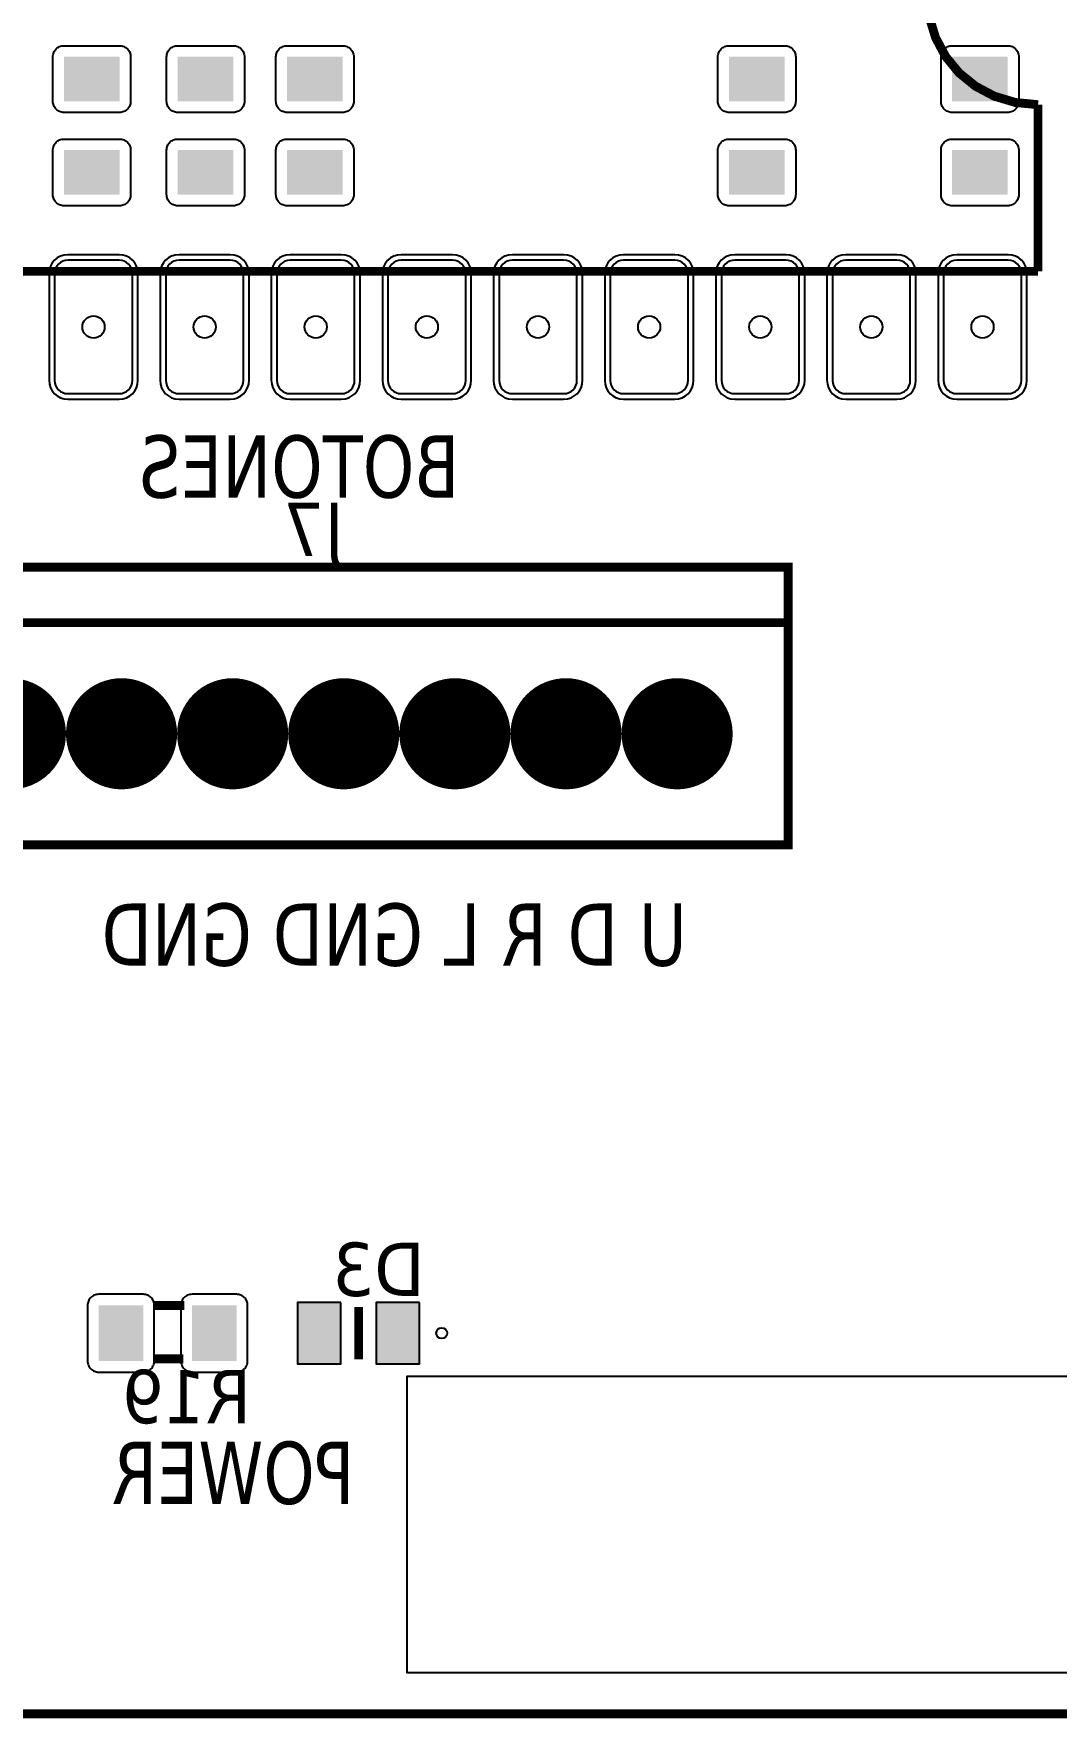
# Model space of a CAD drawing. Header units: millimetres. Extents: x 123.5 to 144.3, y 105.4 to 121.6.
# Drawn here: x 135.297 to 136.729, y 110.007 to 112.366 of the extents above; entities that cross this region are included whole.
import ezdxf

# ---------------------------------------------------------------- set-up
doc = ezdxf.new("R2010")
doc.units = ezdxf.units.MM
doc.styles.get("Standard").update_dxf_attribs({"font": 'tahoma.ttf'})

# ---------------------------------------------------------------- blocks, each defined once
blk = doc.blocks.new('RPAD')
blk.add_trace([(-0.5, -0.5), (-0.5, 0.5), (0.5, -0.5), (0.5, 0.5)])
blk = doc.blocks.new('EPAD')
at = {"const_width": 0.5}
blk.add_lwpolyline([(-0.25, 0, 1), (0.25, 0, 1)], format="xyb", close=True, dxfattribs=at)
blk = doc.blocks.new('Tarjeta CFLH')
for points, const_width in [([(-7.0905, -1.2844), (-1.456, -1.2844), (-1.456, 2.1675), (-7.0905, 2.1675), (-7.0905, -1.2844)], 0.008), ([(-7.0905, -1.2844), (-1.456, -1.2844), (-1.456, 2.1675), (-7.0905, 2.1675), (-7.0905, -1.2844)], 0.008), ([(-7.0905, -1.2844), (-1.456, -1.2844), (-1.456, 2.1675), (-7.0905, 2.1675), (-7.0905, -1.2844)], 0.008), ([(-2.4413, 0.2636), (-2.4393, 0.2429), (-2.4335, 0.2239), (-2.4244, 0.2069), (-2.4123, 0.1922), (-2.3975, 0.1802), (-2.3805, 0.1712), (-2.3617, 0.1656), (-2.3413, 0.1636)], 0.008), ([(-2.4413, 0.2636), (-2.4393, 0.2429), (-2.4335, 0.2239), (-2.4244, 0.2069), (-2.4123, 0.1922), (-2.3975, 0.1802), (-2.3805, 0.1712), (-2.3617, 0.1656), (-2.3413, 0.1636)], 0.008), ([(-2.4413, 0.2636), (-2.4393, 0.2429), (-2.4335, 0.2239), (-2.4244, 0.2069), (-2.4123, 0.1922), (-2.3975, 0.1802), (-2.3805, 0.1712), (-2.3617, 0.1656), (-2.3413, 0.1636)], 0.008), ([(-2.3413, 0.0136), (-2.3413, 0.1636)], 0.008), ([(-2.3413, 0.0136), (-2.3413, 0.1636)], 0.008), ([(-2.3413, 0.0136), (-2.3413, 0.1636)], 0.008), ([(-2.3413, 0.0136), (-4.3413, 0.0136)], 0.008), ([(-2.3413, 0.0136), (-4.3413, 0.0136)], 0.008), ([(-2.3413, 0.0136), (-4.3413, 0.0136)], 0.008), ([(-3.4661, -0.5025), (-2.5661, -0.5025), (-2.5661, -0.2525), (-3.4661, -0.2525), (-3.4661, -0.5025)], 0.008), ([(-3.4661, -0.5025), (-2.5661, -0.5025), (-2.5661, -0.2525), (-3.4661, -0.2525), (-3.4661, -0.5025)], 0.008), ([(-3.4661, -0.5025), (-2.5661, -0.5025), (-2.5661, -0.2525), (-3.4661, -0.2525), (-3.4661, -0.5025)], 0.008), ([(-2.5661, -0.3025), (-3.4661, -0.3025)], 0.008), ([(-2.5661, -0.3025), (-3.4661, -0.3025)], 0.008), ([(-2.5661, -0.3025), (-3.4661, -0.3025)], 0.008), ([(-3.1376, -0.9169), (-3.1096, -0.9169)], 0.008), ([(-3.1376, -0.9169), (-3.1096, -0.9169)], 0.008), ([(-3.1376, -0.9169), (-3.1096, -0.9169)], 0.008), ([(-2.9527, -0.9183), (-2.9527, -0.9655)], 0.00787), ([(-2.9527, -0.9183), (-2.9527, -0.9655)], 0.00787), ([(-2.9527, -0.9183), (-2.9527, -0.9655)], 0.00787), ([(-3.1376, -0.9649), (-3.1106, -0.9649)], 0.008), ([(-3.1376, -0.9649), (-3.1106, -0.9649)], 0.008), ([(-3.1376, -0.9649), (-3.1106, -0.9649)], 0.008)]:
    blk.add_lwpolyline(points, dxfattribs=dict(const_width=const_width))
for points in [[(-3.2279, 0.1667), (-3.2279, 0.2067), (-3.2278, 0.2077), (-3.2277, 0.2087), (-3.2274, 0.2097), (-3.2271, 0.2106), (-3.2267, 0.2115), (-3.2262, 0.2123), (-3.2256, 0.2131), (-3.225, 0.2138), (-3.2243, 0.2144), (-3.2235, 0.215), (-3.2227, 0.2155), (-3.2218, 0.2159), (-3.2209, 0.2163), (-3.2199, 0.2165), (-3.2189, 0.2166), (-3.2179, 0.2167), (-3.1679, 0.2167), (-3.1668, 0.2166), (-3.1658, 0.2165), (-3.1648, 0.2163), (-3.1639, 0.2159), (-3.163, 0.2155), (-3.1622, 0.215), (-3.1615, 0.2144), (-3.1607, 0.2138), (-3.1601, 0.2131), (-3.1595, 0.2123), (-3.159, 0.2115), (-3.1586, 0.2106), (-3.1583, 0.2097), (-3.1581, 0.2087), (-3.1579, 0.2077), (-3.1579, 0.2067), (-3.1579, 0.1667), (-3.1579, 0.1657), (-3.1581, 0.1647), (-3.1583, 0.1637), (-3.1586, 0.1628), (-3.159, 0.1619), (-3.1595, 0.1611), (-3.1601, 0.1603), (-3.1607, 0.1596), (-3.1615, 0.1589), (-3.1622, 0.1584), (-3.163, 0.1579), (-3.1639, 0.1575), (-3.1648, 0.1571), (-3.1658, 0.1569), (-3.1668, 0.1567), (-3.1679, 0.1567), (-3.2179, 0.1567), (-3.2189, 0.1567), (-3.2199, 0.1569), (-3.2209, 0.1571), (-3.2218, 0.1575), (-3.2227, 0.1579), (-3.2235, 0.1584), (-3.2243, 0.1589), (-3.225, 0.1596), (-3.2256, 0.1603), (-3.2262, 0.1611), (-3.2267, 0.1619), (-3.2271, 0.1628), (-3.2274, 0.1637), (-3.2277, 0.1647), (-3.2278, 0.1657), (-3.2279, 0.1667)], [(-3.1255, 0.1667), (-3.1255, 0.2067), (-3.1254, 0.2077), (-3.1253, 0.2087), (-3.1251, 0.2097), (-3.1247, 0.2106), (-3.1243, 0.2115), (-3.1238, 0.2123), (-3.1232, 0.2131), (-3.1226, 0.2138), (-3.1219, 0.2144), (-3.1211, 0.215), (-3.1203, 0.2155), (-3.1194, 0.2159), (-3.1185, 0.2163), (-3.1175, 0.2165), (-3.1165, 0.2166), (-3.1155, 0.2167), (-3.0655, 0.2167), (-3.0645, 0.2166), (-3.0634, 0.2165), (-3.0625, 0.2163), (-3.0616, 0.2159), (-3.0607, 0.2155), (-3.0599, 0.215), (-3.0591, 0.2144), (-3.0584, 0.2138), (-3.0577, 0.2131), (-3.0572, 0.2123), (-3.0567, 0.2115), (-3.0563, 0.2106), (-3.0559, 0.2097), (-3.0557, 0.2087), (-3.0555, 0.2077), (-3.0555, 0.2067), (-3.0555, 0.1667), (-3.0555, 0.1657), (-3.0557, 0.1647), (-3.0559, 0.1637), (-3.0563, 0.1628), (-3.0567, 0.1619), (-3.0572, 0.1611), (-3.0577, 0.1603), (-3.0584, 0.1596), (-3.0591, 0.1589), (-3.0599, 0.1584), (-3.0607, 0.1579), (-3.0616, 0.1575), (-3.0625, 0.1571), (-3.0634, 0.1569), (-3.0645, 0.1567), (-3.0655, 0.1567), (-3.1155, 0.1567), (-3.1165, 0.1567), (-3.1175, 0.1569), (-3.1185, 0.1571), (-3.1194, 0.1575), (-3.1203, 0.1579), (-3.1211, 0.1584), (-3.1219, 0.1589), (-3.1226, 0.1596), (-3.1232, 0.1603), (-3.1238, 0.1611), (-3.1243, 0.1619), (-3.1247, 0.1628), (-3.1251, 0.1637), (-3.1253, 0.1647), (-3.1254, 0.1657), (-3.1255, 0.1667)], [(-3.0271, 0.1667), (-3.0271, 0.2067), (-3.027, 0.2077), (-3.0269, 0.2087), (-3.0266, 0.2097), (-3.0263, 0.2106), (-3.0259, 0.2115), (-3.0254, 0.2123), (-3.0248, 0.2131), (-3.0242, 0.2138), (-3.0235, 0.2144), (-3.0227, 0.215), (-3.0219, 0.2155), (-3.021, 0.2159), (-3.0201, 0.2163), (-3.0191, 0.2165), (-3.0181, 0.2166), (-3.0171, 0.2167), (-2.9671, 0.2167), (-2.966, 0.2166), (-2.965, 0.2165), (-2.9641, 0.2163), (-2.9631, 0.2159), (-2.9623, 0.2155), (-2.9614, 0.215), (-2.9607, 0.2144), (-2.96, 0.2138), (-2.9593, 0.2131), (-2.9587, 0.2123), (-2.9583, 0.2115), (-2.9578, 0.2106), (-2.9575, 0.2097), (-2.9573, 0.2087), (-2.9571, 0.2077), (-2.9571, 0.2067), (-2.9571, 0.1667), (-2.9571, 0.1657), (-2.9573, 0.1647), (-2.9575, 0.1637), (-2.9578, 0.1628), (-2.9583, 0.1619), (-2.9587, 0.1611), (-2.9593, 0.1603), (-2.96, 0.1596), (-2.9607, 0.1589), (-2.9614, 0.1584), (-2.9623, 0.1579), (-2.9631, 0.1575), (-2.9641, 0.1571), (-2.965, 0.1569), (-2.966, 0.1567), (-2.9671, 0.1567), (-3.0171, 0.1567), (-3.0181, 0.1567), (-3.0191, 0.1569), (-3.0201, 0.1571), (-3.021, 0.1575), (-3.0219, 0.1579), (-3.0227, 0.1584), (-3.0235, 0.1589), (-3.0242, 0.1596), (-3.0248, 0.1603), (-3.0254, 0.1611), (-3.0259, 0.1619), (-3.0263, 0.1628), (-3.0266, 0.1637), (-3.0269, 0.1647), (-3.027, 0.1657), (-3.0271, 0.1667)], [(-2.5594, 0.2067), (-2.5594, 0.1667), (-2.5595, 0.1657), (-2.5596, 0.1647), (-2.5599, 0.1637), (-2.5602, 0.1628), (-2.5606, 0.1619), (-2.5611, 0.1611), (-2.5617, 0.1603), (-2.5623, 0.1596), (-2.563, 0.1589), (-2.5638, 0.1584), (-2.5646, 0.1579), (-2.5655, 0.1575), (-2.5664, 0.1571), (-2.5674, 0.1569), (-2.5684, 0.1567), (-2.5694, 0.1567), (-2.6194, 0.1567), (-2.6205, 0.1567), (-2.6215, 0.1569), (-2.6224, 0.1571), (-2.6234, 0.1575), (-2.6242, 0.1579), (-2.6251, 0.1584), (-2.6258, 0.1589), (-2.6265, 0.1596), (-2.6272, 0.1603), (-2.6277, 0.1611), (-2.6282, 0.1619), (-2.6287, 0.1628), (-2.629, 0.1637), (-2.6292, 0.1647), (-2.6294, 0.1657), (-2.6294, 0.1667), (-2.6294, 0.2067), (-2.6294, 0.2077), (-2.6292, 0.2087), (-2.629, 0.2097), (-2.6287, 0.2106), (-2.6282, 0.2115), (-2.6277, 0.2123), (-2.6272, 0.2131), (-2.6265, 0.2138), (-2.6258, 0.2144), (-2.6251, 0.215), (-2.6242, 0.2155), (-2.6234, 0.2159), (-2.6224, 0.2163), (-2.6215, 0.2165), (-2.6205, 0.2166), (-2.6194, 0.2167), (-2.5694, 0.2167), (-2.5684, 0.2166), (-2.5674, 0.2165), (-2.5664, 0.2163), (-2.5655, 0.2159), (-2.5646, 0.2155), (-2.5638, 0.215), (-2.563, 0.2144), (-2.5623, 0.2138), (-2.5617, 0.2131), (-2.5611, 0.2123), (-2.5606, 0.2115), (-2.5602, 0.2106), (-2.5599, 0.2097), (-2.5596, 0.2087), (-2.5595, 0.2077), (-2.5594, 0.2067)], [(-2.4286, 0.1667), (-2.4286, 0.2067), (-2.4286, 0.2077), (-2.4284, 0.2087), (-2.4282, 0.2097), (-2.4279, 0.2106), (-2.4275, 0.2115), (-2.427, 0.2123), (-2.4264, 0.2131), (-2.4258, 0.2138), (-2.425, 0.2144), (-2.4243, 0.215), (-2.4235, 0.2155), (-2.4226, 0.2159), (-2.4217, 0.2163), (-2.4207, 0.2165), (-2.4197, 0.2166), (-2.4186, 0.2167), (-2.3686, 0.2167), (-2.3676, 0.2166), (-2.3666, 0.2165), (-2.3656, 0.2163), (-2.3647, 0.2159), (-2.3638, 0.2155), (-2.363, 0.215), (-2.3622, 0.2144), (-2.3615, 0.2138), (-2.3609, 0.2131), (-2.3603, 0.2123), (-2.3598, 0.2115), (-2.3594, 0.2106), (-2.3591, 0.2097), (-2.3588, 0.2087), (-2.3587, 0.2077), (-2.3586, 0.2067), (-2.3586, 0.1667), (-2.3587, 0.1657), (-2.3588, 0.1647), (-2.3591, 0.1637), (-2.3594, 0.1628), (-2.3598, 0.1619), (-2.3603, 0.1611), (-2.3609, 0.1603), (-2.3615, 0.1596), (-2.3622, 0.1589), (-2.363, 0.1584), (-2.3638, 0.1579), (-2.3647, 0.1575), (-2.3656, 0.1571), (-2.3666, 0.1569), (-2.3676, 0.1567), (-2.3686, 0.1567), (-2.4186, 0.1567), (-2.4197, 0.1567), (-2.4207, 0.1569), (-2.4217, 0.1571), (-2.4226, 0.1575), (-2.4235, 0.1579), (-2.4243, 0.1584), (-2.425, 0.1589), (-2.4258, 0.1596), (-2.4264, 0.1603), (-2.427, 0.1611), (-2.4275, 0.1619), (-2.4279, 0.1628), (-2.4282, 0.1637), (-2.4284, 0.1647), (-2.4286, 0.1657), (-2.4286, 0.1667)], [(-3.2279, 0.0827), (-3.2279, 0.1227), (-3.2278, 0.1237), (-3.2277, 0.1247), (-3.2274, 0.1257), (-3.2271, 0.1266), (-3.2267, 0.1275), (-3.2262, 0.1283), (-3.2256, 0.1291), (-3.225, 0.1298), (-3.2243, 0.1304), (-3.2235, 0.131), (-3.2227, 0.1315), (-3.2218, 0.1319), (-3.2209, 0.1323), (-3.2199, 0.1325), (-3.2189, 0.1326), (-3.2179, 0.1327), (-3.1679, 0.1327), (-3.1668, 0.1326), (-3.1658, 0.1325), (-3.1648, 0.1323), (-3.1639, 0.1319), (-3.163, 0.1315), (-3.1622, 0.131), (-3.1615, 0.1304), (-3.1607, 0.1298), (-3.1601, 0.1291), (-3.1595, 0.1283), (-3.159, 0.1275), (-3.1586, 0.1266), (-3.1583, 0.1257), (-3.1581, 0.1247), (-3.1579, 0.1237), (-3.1579, 0.1227), (-3.1579, 0.0827), (-3.1579, 0.0817), (-3.1581, 0.0807), (-3.1583, 0.0797), (-3.1586, 0.0788), (-3.159, 0.0779), (-3.1595, 0.0771), (-3.1601, 0.0763), (-3.1607, 0.0756), (-3.1615, 0.0749), (-3.1622, 0.0744), (-3.163, 0.0739), (-3.1639, 0.0735), (-3.1648, 0.0731), (-3.1658, 0.0729), (-3.1668, 0.0727), (-3.1679, 0.0727), (-3.2179, 0.0727), (-3.2189, 0.0727), (-3.2199, 0.0729), (-3.2209, 0.0731), (-3.2218, 0.0735), (-3.2227, 0.0739), (-3.2235, 0.0744), (-3.2243, 0.0749), (-3.225, 0.0756), (-3.2256, 0.0763), (-3.2262, 0.0771), (-3.2267, 0.0779), (-3.2271, 0.0788), (-3.2274, 0.0797), (-3.2277, 0.0807), (-3.2278, 0.0817), (-3.2279, 0.0827)], [(-3.1255, 0.0827), (-3.1255, 0.1227), (-3.1254, 0.1237), (-3.1253, 0.1247), (-3.1251, 0.1257), (-3.1247, 0.1266), (-3.1243, 0.1275), (-3.1238, 0.1283), (-3.1232, 0.1291), (-3.1226, 0.1298), (-3.1219, 0.1304), (-3.1211, 0.131), (-3.1203, 0.1315), (-3.1194, 0.1319), (-3.1185, 0.1323), (-3.1175, 0.1325), (-3.1165, 0.1326), (-3.1155, 0.1327), (-3.0655, 0.1327), (-3.0645, 0.1326), (-3.0634, 0.1325), (-3.0625, 0.1323), (-3.0616, 0.1319), (-3.0607, 0.1315), (-3.0599, 0.131), (-3.0591, 0.1304), (-3.0584, 0.1298), (-3.0577, 0.1291), (-3.0572, 0.1283), (-3.0567, 0.1275), (-3.0563, 0.1266), (-3.0559, 0.1257), (-3.0557, 0.1247), (-3.0555, 0.1237), (-3.0555, 0.1227), (-3.0555, 0.0827), (-3.0555, 0.0817), (-3.0557, 0.0807), (-3.0559, 0.0797), (-3.0563, 0.0788), (-3.0567, 0.0779), (-3.0572, 0.0771), (-3.0577, 0.0763), (-3.0584, 0.0756), (-3.0591, 0.0749), (-3.0599, 0.0744), (-3.0607, 0.0739), (-3.0616, 0.0735), (-3.0625, 0.0731), (-3.0634, 0.0729), (-3.0645, 0.0727), (-3.0655, 0.0727), (-3.1155, 0.0727), (-3.1165, 0.0727), (-3.1175, 0.0729), (-3.1185, 0.0731), (-3.1194, 0.0735), (-3.1203, 0.0739), (-3.1211, 0.0744), (-3.1219, 0.0749), (-3.1226, 0.0756), (-3.1232, 0.0763), (-3.1238, 0.0771), (-3.1243, 0.0779), (-3.1247, 0.0788), (-3.1251, 0.0797), (-3.1253, 0.0807), (-3.1254, 0.0817), (-3.1255, 0.0827)], [(-3.0271, 0.0827), (-3.0271, 0.1227), (-3.027, 0.1237), (-3.0269, 0.1247), (-3.0266, 0.1257), (-3.0263, 0.1266), (-3.0259, 0.1275), (-3.0254, 0.1283), (-3.0248, 0.1291), (-3.0242, 0.1298), (-3.0235, 0.1304), (-3.0227, 0.131), (-3.0219, 0.1315), (-3.021, 0.1319), (-3.0201, 0.1323), (-3.0191, 0.1325), (-3.0181, 0.1326), (-3.0171, 0.1327), (-2.9671, 0.1327), (-2.966, 0.1326), (-2.965, 0.1325), (-2.9641, 0.1323), (-2.9631, 0.1319), (-2.9623, 0.1315), (-2.9614, 0.131), (-2.9607, 0.1304), (-2.96, 0.1298), (-2.9593, 0.1291), (-2.9587, 0.1283), (-2.9583, 0.1275), (-2.9578, 0.1266), (-2.9575, 0.1257), (-2.9573, 0.1247), (-2.9571, 0.1237), (-2.9571, 0.1227), (-2.9571, 0.0827), (-2.9571, 0.0817), (-2.9573, 0.0807), (-2.9575, 0.0797), (-2.9578, 0.0788), (-2.9583, 0.0779), (-2.9587, 0.0771), (-2.9593, 0.0763), (-2.96, 0.0756), (-2.9607, 0.0749), (-2.9614, 0.0744), (-2.9623, 0.0739), (-2.9631, 0.0735), (-2.9641, 0.0731), (-2.965, 0.0729), (-2.966, 0.0727), (-2.9671, 0.0727), (-3.0171, 0.0727), (-3.0181, 0.0727), (-3.0191, 0.0729), (-3.0201, 0.0731), (-3.021, 0.0735), (-3.0219, 0.0739), (-3.0227, 0.0744), (-3.0235, 0.0749), (-3.0242, 0.0756), (-3.0248, 0.0763), (-3.0254, 0.0771), (-3.0259, 0.0779), (-3.0263, 0.0788), (-3.0266, 0.0797), (-3.0269, 0.0807), (-3.027, 0.0817), (-3.0271, 0.0827)], [(-2.5594, 0.1227), (-2.5594, 0.0827), (-2.5595, 0.0817), (-2.5596, 0.0807), (-2.5599, 0.0797), (-2.5602, 0.0788), (-2.5606, 0.0779), (-2.5611, 0.0771), (-2.5617, 0.0763), (-2.5623, 0.0756), (-2.563, 0.0749), (-2.5638, 0.0744), (-2.5646, 0.0739), (-2.5655, 0.0735), (-2.5664, 0.0731), (-2.5674, 0.0729), (-2.5684, 0.0727), (-2.5694, 0.0727), (-2.6194, 0.0727), (-2.6205, 0.0727), (-2.6215, 0.0729), (-2.6224, 0.0731), (-2.6234, 0.0735), (-2.6242, 0.0739), (-2.6251, 0.0744), (-2.6258, 0.0749), (-2.6265, 0.0756), (-2.6272, 0.0763), (-2.6277, 0.0771), (-2.6282, 0.0779), (-2.6287, 0.0788), (-2.629, 0.0797), (-2.6292, 0.0807), (-2.6294, 0.0817), (-2.6294, 0.0827), (-2.6294, 0.1227), (-2.6294, 0.1237), (-2.6292, 0.1247), (-2.629, 0.1257), (-2.6287, 0.1266), (-2.6282, 0.1275), (-2.6277, 0.1283), (-2.6272, 0.1291), (-2.6265, 0.1298), (-2.6258, 0.1304), (-2.6251, 0.131), (-2.6242, 0.1315), (-2.6234, 0.1319), (-2.6224, 0.1323), (-2.6215, 0.1325), (-2.6205, 0.1326), (-2.6194, 0.1327), (-2.5694, 0.1327), (-2.5684, 0.1326), (-2.5674, 0.1325), (-2.5664, 0.1323), (-2.5655, 0.1319), (-2.5646, 0.1315), (-2.5638, 0.131), (-2.563, 0.1304), (-2.5623, 0.1298), (-2.5617, 0.1291), (-2.5611, 0.1283), (-2.5606, 0.1275), (-2.5602, 0.1266), (-2.5599, 0.1257), (-2.5596, 0.1247), (-2.5595, 0.1237), (-2.5594, 0.1227)], [(-2.4286, 0.0827), (-2.4286, 0.1227), (-2.4286, 0.1237), (-2.4284, 0.1247), (-2.4282, 0.1257), (-2.4279, 0.1266), (-2.4275, 0.1275), (-2.427, 0.1283), (-2.4264, 0.1291), (-2.4258, 0.1298), (-2.425, 0.1304), (-2.4243, 0.131), (-2.4235, 0.1315), (-2.4226, 0.1319), (-2.4217, 0.1323), (-2.4207, 0.1325), (-2.4197, 0.1326), (-2.4186, 0.1327), (-2.3686, 0.1327), (-2.3676, 0.1326), (-2.3666, 0.1325), (-2.3656, 0.1323), (-2.3647, 0.1319), (-2.3638, 0.1315), (-2.363, 0.131), (-2.3622, 0.1304), (-2.3615, 0.1298), (-2.3609, 0.1291), (-2.3603, 0.1283), (-2.3598, 0.1275), (-2.3594, 0.1266), (-2.3591, 0.1257), (-2.3588, 0.1247), (-2.3587, 0.1237), (-2.3586, 0.1227), (-2.3586, 0.0827), (-2.3587, 0.0817), (-2.3588, 0.0807), (-2.3591, 0.0797), (-2.3594, 0.0788), (-2.3598, 0.0779), (-2.3603, 0.0771), (-2.3609, 0.0763), (-2.3615, 0.0756), (-2.3622, 0.0749), (-2.363, 0.0744), (-2.3638, 0.0739), (-2.3647, 0.0735), (-2.3656, 0.0731), (-2.3666, 0.0729), (-2.3676, 0.0727), (-2.3686, 0.0727), (-2.4186, 0.0727), (-2.4197, 0.0727), (-2.4207, 0.0729), (-2.4217, 0.0731), (-2.4226, 0.0735), (-2.4235, 0.0739), (-2.4243, 0.0744), (-2.425, 0.0749), (-2.4258, 0.0756), (-2.4264, 0.0763), (-2.427, 0.0771), (-2.4275, 0.0779), (-2.4279, 0.0788), (-2.4282, 0.0797), (-2.4284, 0.0807), (-2.4286, 0.0817), (-2.4286, 0.0827)], [(-3.1683, 0.0286), (-3.2143, 0.0286), (-3.2178, 0.0283), (-3.221, 0.0273), (-3.2239, 0.0257), (-3.2264, 0.0237), (-3.2284, 0.0212), (-3.23, 0.0183), (-3.2309, 0.0151), (-3.2313, 0.0116), (-3.2313, -0.0844), (-3.2309, -0.0879), (-3.23, -0.0911), (-3.2284, -0.094), (-3.2264, -0.0965), (-3.2239, -0.0985), (-3.221, -0.1001), (-3.2178, -0.1011), (-3.2143, -0.1014), (-3.1683, -0.1014), (-3.1648, -0.1011), (-3.1616, -0.1001), (-3.1587, -0.0985), (-3.1562, -0.0965), (-3.1541, -0.094), (-3.1526, -0.0911), (-3.1516, -0.0879), (-3.1513, -0.0844), (-3.1513, 0.0116), (-3.1516, 0.0151), (-3.1526, 0.0183), (-3.1541, 0.0212), (-3.1562, 0.0237), (-3.1587, 0.0257), (-3.1616, 0.0273), (-3.1648, 0.0283), (-3.1683, 0.0286)], [(-3.1683, 0.0236), (-3.2143, 0.0236), (-3.2167, 0.0234), (-3.219, 0.0227), (-3.221, 0.0216), (-3.2228, 0.0201), (-3.2243, 0.0184), (-3.2254, 0.0163), (-3.226, 0.0141), (-3.2263, 0.0116), (-3.2263, -0.0844), (-3.226, -0.0869), (-3.2254, -0.0891), (-3.2243, -0.0912), (-3.2228, -0.0929), (-3.221, -0.0944), (-3.219, -0.0955), (-3.2167, -0.0962), (-3.2143, -0.0964), (-3.1683, -0.0964), (-3.1658, -0.0962), (-3.1636, -0.0955), (-3.1615, -0.0944), (-3.1597, -0.0929), (-3.1583, -0.0912), (-3.1572, -0.0891), (-3.1565, -0.0869), (-3.1563, -0.0844), (-3.1563, 0.0116), (-3.1565, 0.0141), (-3.1572, 0.0163), (-3.1583, 0.0184), (-3.1597, 0.0201), (-3.1615, 0.0216), (-3.1636, 0.0227), (-3.1658, 0.0234), (-3.1683, 0.0236)], [(-3.0683, 0.0286), (-3.1143, 0.0286), (-3.1178, 0.0283), (-3.121, 0.0273), (-3.1239, 0.0257), (-3.1264, 0.0237), (-3.1284, 0.0212), (-3.13, 0.0183), (-3.1309, 0.0151), (-3.1313, 0.0116), (-3.1313, -0.0844), (-3.1309, -0.0879), (-3.13, -0.0911), (-3.1284, -0.094), (-3.1264, -0.0965), (-3.1239, -0.0985), (-3.121, -0.1001), (-3.1178, -0.1011), (-3.1143, -0.1014), (-3.0683, -0.1014), (-3.0648, -0.1011), (-3.0616, -0.1001), (-3.0587, -0.0985), (-3.0562, -0.0965), (-3.0541, -0.094), (-3.0526, -0.0911), (-3.0516, -0.0879), (-3.0513, -0.0844), (-3.0513, 0.0116), (-3.0516, 0.0151), (-3.0526, 0.0183), (-3.0541, 0.0212), (-3.0562, 0.0237), (-3.0587, 0.0257), (-3.0616, 0.0273), (-3.0648, 0.0283), (-3.0683, 0.0286)], [(-3.0683, 0.0236), (-3.1143, 0.0236), (-3.1167, 0.0234), (-3.119, 0.0227), (-3.121, 0.0216), (-3.1228, 0.0201), (-3.1243, 0.0184), (-3.1254, 0.0163), (-3.126, 0.0141), (-3.1263, 0.0116), (-3.1263, -0.0844), (-3.126, -0.0869), (-3.1254, -0.0891), (-3.1243, -0.0912), (-3.1228, -0.0929), (-3.121, -0.0944), (-3.119, -0.0955), (-3.1167, -0.0962), (-3.1143, -0.0964), (-3.0683, -0.0964), (-3.0658, -0.0962), (-3.0636, -0.0955), (-3.0615, -0.0944), (-3.0597, -0.0929), (-3.0583, -0.0912), (-3.0572, -0.0891), (-3.0565, -0.0869), (-3.0563, -0.0844), (-3.0563, 0.0116), (-3.0565, 0.0141), (-3.0572, 0.0163), (-3.0583, 0.0184), (-3.0597, 0.0201), (-3.0615, 0.0216), (-3.0636, 0.0227), (-3.0658, 0.0234), (-3.0683, 0.0236)], [(-2.9683, 0.0286), (-3.0143, 0.0286), (-3.0178, 0.0283), (-3.021, 0.0273), (-3.0239, 0.0257), (-3.0264, 0.0237), (-3.0284, 0.0212), (-3.03, 0.0183), (-3.0309, 0.0151), (-3.0313, 0.0116), (-3.0313, -0.0844), (-3.0309, -0.0879), (-3.03, -0.0911), (-3.0284, -0.094), (-3.0264, -0.0965), (-3.0239, -0.0985), (-3.021, -0.1001), (-3.0178, -0.1011), (-3.0143, -0.1014), (-2.9683, -0.1014), (-2.9648, -0.1011), (-2.9616, -0.1001), (-2.9587, -0.0985), (-2.9562, -0.0965), (-2.9541, -0.094), (-2.9526, -0.0911), (-2.9516, -0.0879), (-2.9513, -0.0844), (-2.9513, 0.0116), (-2.9516, 0.0151), (-2.9526, 0.0183), (-2.9541, 0.0212), (-2.9562, 0.0237), (-2.9587, 0.0257), (-2.9616, 0.0273), (-2.9648, 0.0283), (-2.9683, 0.0286)], [(-2.9683, 0.0236), (-3.0143, 0.0236), (-3.0167, 0.0234), (-3.019, 0.0227), (-3.021, 0.0216), (-3.0228, 0.0201), (-3.0243, 0.0184), (-3.0254, 0.0163), (-3.026, 0.0141), (-3.0263, 0.0116), (-3.0263, -0.0844), (-3.026, -0.0869), (-3.0254, -0.0891), (-3.0243, -0.0912), (-3.0228, -0.0929), (-3.021, -0.0944), (-3.019, -0.0955), (-3.0167, -0.0962), (-3.0143, -0.0964), (-2.9683, -0.0964), (-2.9658, -0.0962), (-2.9636, -0.0955), (-2.9615, -0.0944), (-2.9597, -0.0929), (-2.9583, -0.0912), (-2.9572, -0.0891), (-2.9565, -0.0869), (-2.9563, -0.0844), (-2.9563, 0.0116), (-2.9565, 0.0141), (-2.9572, 0.0163), (-2.9583, 0.0184), (-2.9597, 0.0201), (-2.9615, 0.0216), (-2.9636, 0.0227), (-2.9658, 0.0234), (-2.9683, 0.0236)], [(-2.8683, 0.0286), (-2.9143, 0.0286), (-2.9178, 0.0283), (-2.921, 0.0273), (-2.9239, 0.0257), (-2.9264, 0.0237), (-2.9284, 0.0212), (-2.93, 0.0183), (-2.9309, 0.0151), (-2.9313, 0.0116), (-2.9313, -0.0844), (-2.9309, -0.0879), (-2.93, -0.0911), (-2.9284, -0.094), (-2.9264, -0.0965), (-2.9239, -0.0985), (-2.921, -0.1001), (-2.9178, -0.1011), (-2.9143, -0.1014), (-2.8683, -0.1014), (-2.8648, -0.1011), (-2.8616, -0.1001), (-2.8587, -0.0985), (-2.8562, -0.0965), (-2.8541, -0.094), (-2.8526, -0.0911), (-2.8516, -0.0879), (-2.8513, -0.0844), (-2.8513, 0.0116), (-2.8516, 0.0151), (-2.8526, 0.0183), (-2.8541, 0.0212), (-2.8562, 0.0237), (-2.8587, 0.0257), (-2.8616, 0.0273), (-2.8648, 0.0283), (-2.8683, 0.0286)], [(-2.8683, 0.0236), (-2.9143, 0.0236), (-2.9167, 0.0234), (-2.919, 0.0227), (-2.921, 0.0216), (-2.9228, 0.0201), (-2.9243, 0.0184), (-2.9254, 0.0163), (-2.926, 0.0141), (-2.9263, 0.0116), (-2.9263, -0.0844), (-2.926, -0.0869), (-2.9254, -0.0891), (-2.9243, -0.0912), (-2.9228, -0.0929), (-2.921, -0.0944), (-2.919, -0.0955), (-2.9167, -0.0962), (-2.9143, -0.0964), (-2.8683, -0.0964), (-2.8658, -0.0962), (-2.8636, -0.0955), (-2.8615, -0.0944), (-2.8597, -0.0929), (-2.8583, -0.0912), (-2.8572, -0.0891), (-2.8565, -0.0869), (-2.8563, -0.0844), (-2.8563, 0.0116), (-2.8565, 0.0141), (-2.8572, 0.0163), (-2.8583, 0.0184), (-2.8597, 0.0201), (-2.8615, 0.0216), (-2.8636, 0.0227), (-2.8658, 0.0234), (-2.8683, 0.0236)], [(-2.7683, 0.0286), (-2.8143, 0.0286), (-2.8178, 0.0283), (-2.821, 0.0273), (-2.8239, 0.0257), (-2.8264, 0.0237), (-2.8284, 0.0212), (-2.83, 0.0183), (-2.8309, 0.0151), (-2.8313, 0.0116), (-2.8313, -0.0844), (-2.8309, -0.0879), (-2.83, -0.0911), (-2.8284, -0.094), (-2.8264, -0.0965), (-2.8239, -0.0985), (-2.821, -0.1001), (-2.8178, -0.1011), (-2.8143, -0.1014), (-2.7683, -0.1014), (-2.7648, -0.1011), (-2.7616, -0.1001), (-2.7587, -0.0985), (-2.7562, -0.0965), (-2.7541, -0.094), (-2.7526, -0.0911), (-2.7516, -0.0879), (-2.7513, -0.0844), (-2.7513, 0.0116), (-2.7516, 0.0151), (-2.7526, 0.0183), (-2.7541, 0.0212), (-2.7562, 0.0237), (-2.7587, 0.0257), (-2.7616, 0.0273), (-2.7648, 0.0283), (-2.7683, 0.0286)], [(-2.7683, 0.0236), (-2.8143, 0.0236), (-2.8167, 0.0234), (-2.819, 0.0227), (-2.821, 0.0216), (-2.8228, 0.0201), (-2.8243, 0.0184), (-2.8254, 0.0163), (-2.826, 0.0141), (-2.8263, 0.0116), (-2.8263, -0.0844), (-2.826, -0.0869), (-2.8254, -0.0891), (-2.8243, -0.0912), (-2.8228, -0.0929), (-2.821, -0.0944), (-2.819, -0.0955), (-2.8167, -0.0962), (-2.8143, -0.0964), (-2.7683, -0.0964), (-2.7658, -0.0962), (-2.7636, -0.0955), (-2.7615, -0.0944), (-2.7597, -0.0929), (-2.7583, -0.0912), (-2.7572, -0.0891), (-2.7565, -0.0869), (-2.7563, -0.0844), (-2.7563, 0.0116), (-2.7565, 0.0141), (-2.7572, 0.0163), (-2.7583, 0.0184), (-2.7597, 0.0201), (-2.7615, 0.0216), (-2.7636, 0.0227), (-2.7658, 0.0234), (-2.7683, 0.0236)], [(-2.6683, 0.0286), (-2.7143, 0.0286), (-2.7178, 0.0283), (-2.721, 0.0273), (-2.7239, 0.0257), (-2.7264, 0.0237), (-2.7284, 0.0212), (-2.73, 0.0183), (-2.7309, 0.0151), (-2.7313, 0.0116), (-2.7313, -0.0844), (-2.7309, -0.0879), (-2.73, -0.0911), (-2.7284, -0.094), (-2.7264, -0.0965), (-2.7239, -0.0985), (-2.721, -0.1001), (-2.7178, -0.1011), (-2.7143, -0.1014), (-2.6683, -0.1014), (-2.6648, -0.1011), (-2.6616, -0.1001), (-2.6587, -0.0985), (-2.6562, -0.0965), (-2.6541, -0.094), (-2.6526, -0.0911), (-2.6516, -0.0879), (-2.6513, -0.0844), (-2.6513, 0.0116), (-2.6516, 0.0151), (-2.6526, 0.0183), (-2.6541, 0.0212), (-2.6562, 0.0237), (-2.6587, 0.0257), (-2.6616, 0.0273), (-2.6648, 0.0283), (-2.6683, 0.0286)], [(-2.6683, 0.0236), (-2.7143, 0.0236), (-2.7167, 0.0234), (-2.719, 0.0227), (-2.721, 0.0216), (-2.7228, 0.0201), (-2.7243, 0.0184), (-2.7254, 0.0163), (-2.726, 0.0141), (-2.7263, 0.0116), (-2.7263, -0.0844), (-2.726, -0.0869), (-2.7254, -0.0891), (-2.7243, -0.0912), (-2.7228, -0.0929), (-2.721, -0.0944), (-2.719, -0.0955), (-2.7167, -0.0962), (-2.7143, -0.0964), (-2.6683, -0.0964), (-2.6658, -0.0962), (-2.6636, -0.0955), (-2.6615, -0.0944), (-2.6597, -0.0929), (-2.6583, -0.0912), (-2.6572, -0.0891), (-2.6565, -0.0869), (-2.6563, -0.0844), (-2.6563, 0.0116), (-2.6565, 0.0141), (-2.6572, 0.0163), (-2.6583, 0.0184), (-2.6597, 0.0201), (-2.6615, 0.0216), (-2.6636, 0.0227), (-2.6658, 0.0234), (-2.6683, 0.0236)], [(-2.5683, 0.0286), (-2.6143, 0.0286), (-2.6178, 0.0283), (-2.621, 0.0273), (-2.6239, 0.0257), (-2.6264, 0.0237), (-2.6284, 0.0212), (-2.63, 0.0183), (-2.6309, 0.0151), (-2.6313, 0.0116), (-2.6313, -0.0844), (-2.6309, -0.0879), (-2.63, -0.0911), (-2.6284, -0.094), (-2.6264, -0.0965), (-2.6239, -0.0985), (-2.621, -0.1001), (-2.6178, -0.1011), (-2.6143, -0.1014), (-2.5683, -0.1014), (-2.5648, -0.1011), (-2.5616, -0.1001), (-2.5587, -0.0985), (-2.5562, -0.0965), (-2.5541, -0.094), (-2.5526, -0.0911), (-2.5516, -0.0879), (-2.5513, -0.0844), (-2.5513, 0.0116), (-2.5516, 0.0151), (-2.5526, 0.0183), (-2.5541, 0.0212), (-2.5562, 0.0237), (-2.5587, 0.0257), (-2.5616, 0.0273), (-2.5648, 0.0283), (-2.5683, 0.0286)], [(-2.5683, 0.0236), (-2.6143, 0.0236), (-2.6167, 0.0234), (-2.619, 0.0227), (-2.621, 0.0216), (-2.6228, 0.0201), (-2.6243, 0.0184), (-2.6254, 0.0163), (-2.626, 0.0141), (-2.6263, 0.0116), (-2.6263, -0.0844), (-2.626, -0.0869), (-2.6254, -0.0891), (-2.6243, -0.0912), (-2.6228, -0.0929), (-2.621, -0.0944), (-2.619, -0.0955), (-2.6167, -0.0962), (-2.6143, -0.0964), (-2.5683, -0.0964), (-2.5658, -0.0962), (-2.5636, -0.0955), (-2.5615, -0.0944), (-2.5597, -0.0929), (-2.5583, -0.0912), (-2.5572, -0.0891), (-2.5565, -0.0869), (-2.5563, -0.0844), (-2.5563, 0.0116), (-2.5565, 0.0141), (-2.5572, 0.0163), (-2.5583, 0.0184), (-2.5597, 0.0201), (-2.5615, 0.0216), (-2.5636, 0.0227), (-2.5658, 0.0234), (-2.5683, 0.0236)], [(-2.4683, 0.0286), (-2.5143, 0.0286), (-2.5178, 0.0283), (-2.521, 0.0273), (-2.5239, 0.0257), (-2.5264, 0.0237), (-2.5284, 0.0212), (-2.53, 0.0183), (-2.5309, 0.0151), (-2.5313, 0.0116), (-2.5313, -0.0844), (-2.5309, -0.0879), (-2.53, -0.0911), (-2.5284, -0.094), (-2.5264, -0.0965), (-2.5239, -0.0985), (-2.521, -0.1001), (-2.5178, -0.1011), (-2.5143, -0.1014), (-2.4683, -0.1014), (-2.4648, -0.1011), (-2.4616, -0.1001), (-2.4587, -0.0985), (-2.4562, -0.0965), (-2.4541, -0.094), (-2.4526, -0.0911), (-2.4516, -0.0879), (-2.4513, -0.0844), (-2.4513, 0.0116), (-2.4516, 0.0151), (-2.4526, 0.0183), (-2.4541, 0.0212), (-2.4562, 0.0237), (-2.4587, 0.0257), (-2.4616, 0.0273), (-2.4648, 0.0283), (-2.4683, 0.0286)], [(-2.4683, 0.0236), (-2.5143, 0.0236), (-2.5167, 0.0234), (-2.519, 0.0227), (-2.521, 0.0216), (-2.5228, 0.0201), (-2.5243, 0.0184), (-2.5254, 0.0163), (-2.526, 0.0141), (-2.5263, 0.0116), (-2.5263, -0.0844), (-2.526, -0.0869), (-2.5254, -0.0891), (-2.5243, -0.0912), (-2.5228, -0.0929), (-2.521, -0.0944), (-2.519, -0.0955), (-2.5167, -0.0962), (-2.5143, -0.0964), (-2.4683, -0.0964), (-2.4658, -0.0962), (-2.4636, -0.0955), (-2.4615, -0.0944), (-2.4597, -0.0929), (-2.4583, -0.0912), (-2.4572, -0.0891), (-2.4565, -0.0869), (-2.4563, -0.0844), (-2.4563, 0.0116), (-2.4565, 0.0141), (-2.4572, 0.0163), (-2.4583, 0.0184), (-2.4597, 0.0201), (-2.4615, 0.0216), (-2.4636, 0.0227), (-2.4658, 0.0234), (-2.4683, 0.0236)], [(-2.3683, 0.0286), (-2.4143, 0.0286), (-2.4178, 0.0283), (-2.421, 0.0273), (-2.4239, 0.0257), (-2.4264, 0.0237), (-2.4284, 0.0212), (-2.43, 0.0183), (-2.4309, 0.0151), (-2.4313, 0.0116), (-2.4313, -0.0844), (-2.4309, -0.0879), (-2.43, -0.0911), (-2.4284, -0.094), (-2.4264, -0.0965), (-2.4239, -0.0985), (-2.421, -0.1001), (-2.4178, -0.1011), (-2.4143, -0.1014), (-2.3683, -0.1014), (-2.3648, -0.1011), (-2.3616, -0.1001), (-2.3587, -0.0985), (-2.3562, -0.0965), (-2.3541, -0.094), (-2.3526, -0.0911), (-2.3516, -0.0879), (-2.3513, -0.0844), (-2.3513, 0.0116), (-2.3516, 0.0151), (-2.3526, 0.0183), (-2.3541, 0.0212), (-2.3562, 0.0237), (-2.3587, 0.0257), (-2.3616, 0.0273), (-2.3648, 0.0283), (-2.3683, 0.0286)], [(-2.3683, 0.0236), (-2.4143, 0.0236), (-2.4167, 0.0234), (-2.419, 0.0227), (-2.421, 0.0216), (-2.4228, 0.0201), (-2.4243, 0.0184), (-2.4254, 0.0163), (-2.426, 0.0141), (-2.4263, 0.0116), (-2.4263, -0.0844), (-2.426, -0.0869), (-2.4254, -0.0891), (-2.4243, -0.0912), (-2.4228, -0.0929), (-2.421, -0.0944), (-2.419, -0.0955), (-2.4167, -0.0962), (-2.4143, -0.0964), (-2.3683, -0.0964), (-2.3658, -0.0962), (-2.3636, -0.0955), (-2.3615, -0.0944), (-2.3597, -0.0929), (-2.3583, -0.0912), (-2.3572, -0.0891), (-2.3565, -0.0869), (-2.3563, -0.0844), (-2.3563, 0.0116), (-2.3565, 0.0141), (-2.3572, 0.0163), (-2.3583, 0.0184), (-2.3597, 0.0201), (-2.3615, 0.0216), (-2.3636, 0.0227), (-2.3658, 0.0234), (-2.3683, 0.0236)], [(-3.1866, -0.9769), (-3.1466, -0.9769), (-3.1456, -0.9769), (-3.1446, -0.9767), (-3.1436, -0.9765), (-3.1427, -0.9761), (-3.1418, -0.9757), (-3.141, -0.9752), (-3.1402, -0.9747), (-3.1395, -0.974), (-3.1389, -0.9733), (-3.1383, -0.9726), (-3.1378, -0.9717), (-3.1374, -0.9709), (-3.1371, -0.9699), (-3.1368, -0.969), (-3.1367, -0.968), (-3.1366, -0.9669), (-3.1366, -0.9169), (-3.1367, -0.9159), (-3.1368, -0.9149), (-3.1371, -0.9139), (-3.1374, -0.913), (-3.1378, -0.9121), (-3.1383, -0.9113), (-3.1389, -0.9105), (-3.1395, -0.9098), (-3.1402, -0.9092), (-3.141, -0.9086), (-3.1418, -0.9081), (-3.1427, -0.9077), (-3.1436, -0.9074), (-3.1446, -0.9071), (-3.1456, -0.907), (-3.1466, -0.9069), (-3.1866, -0.9069), (-3.1877, -0.907), (-3.1887, -0.9071), (-3.1896, -0.9074), (-3.1906, -0.9077), (-3.1914, -0.9081), (-3.1923, -0.9086), (-3.193, -0.9092), (-3.1937, -0.9098), (-3.1944, -0.9105), (-3.1949, -0.9113), (-3.1954, -0.9121), (-3.1958, -0.913), (-3.1962, -0.9139), (-3.1964, -0.9149), (-3.1966, -0.9159), (-3.1966, -0.9169), (-3.1966, -0.9669), (-3.1966, -0.968), (-3.1964, -0.969), (-3.1962, -0.9699), (-3.1958, -0.9709), (-3.1954, -0.9717), (-3.1949, -0.9726), (-3.1944, -0.9733), (-3.1937, -0.974), (-3.193, -0.9747), (-3.1923, -0.9752), (-3.1914, -0.9757), (-3.1906, -0.9761), (-3.1896, -0.9765), (-3.1887, -0.9767), (-3.1877, -0.9769), (-3.1866, -0.9769)], [(-3.1026, -0.9769), (-3.0626, -0.9769), (-3.0616, -0.9769), (-3.0606, -0.9767), (-3.0596, -0.9765), (-3.0587, -0.9761), (-3.0578, -0.9757), (-3.057, -0.9752), (-3.0562, -0.9747), (-3.0555, -0.974), (-3.0549, -0.9733), (-3.0543, -0.9726), (-3.0538, -0.9717), (-3.0534, -0.9709), (-3.0531, -0.9699), (-3.0528, -0.969), (-3.0527, -0.968), (-3.0526, -0.9669), (-3.0526, -0.9169), (-3.0527, -0.9159), (-3.0528, -0.9149), (-3.0531, -0.9139), (-3.0534, -0.913), (-3.0538, -0.9121), (-3.0543, -0.9113), (-3.0549, -0.9105), (-3.0555, -0.9098), (-3.0562, -0.9092), (-3.057, -0.9086), (-3.0578, -0.9081), (-3.0587, -0.9077), (-3.0596, -0.9074), (-3.0606, -0.9071), (-3.0616, -0.907), (-3.0626, -0.9069), (-3.1026, -0.9069), (-3.1037, -0.907), (-3.1047, -0.9071), (-3.1056, -0.9074), (-3.1066, -0.9077), (-3.1074, -0.9081), (-3.1083, -0.9086), (-3.109, -0.9092), (-3.1097, -0.9098), (-3.1104, -0.9105), (-3.1109, -0.9113), (-3.1114, -0.9121), (-3.1118, -0.913), (-3.1122, -0.9139), (-3.1124, -0.9149), (-3.1126, -0.9159), (-3.1126, -0.9169), (-3.1126, -0.9669), (-3.1126, -0.968), (-3.1124, -0.969), (-3.1122, -0.9699), (-3.1118, -0.9709), (-3.1114, -0.9717), (-3.1109, -0.9726), (-3.1104, -0.9733), (-3.1097, -0.974), (-3.109, -0.9747), (-3.1083, -0.9752), (-3.1074, -0.9757), (-3.1066, -0.9761), (-3.1056, -0.9765), (-3.1047, -0.9767), (-3.1037, -0.9769), (-3.1026, -0.9769)], [(-2.9686, -0.9144), (-3.0076, -0.9144), (-3.0076, -0.9694), (-2.9686, -0.9694), (-2.9686, -0.9144)], [(-2.8978, -0.9144), (-2.9368, -0.9144), (-2.9368, -0.9694), (-2.8978, -0.9694), (-2.8978, -0.9144)]]:
    blk.add_lwpolyline(points, close=True)
blk.add_lwpolyline([(-1.7935, -1.2475), (-2.909, -1.2475), (-2.909, -0.9805), (-1.7935, -0.9805), (-1.7935, -1.2475)])
for centre, radius in [((-3.1913, -0.0364), 0.01), ((-3.0913, -0.0364), 0.01), ((-2.9913, -0.0364), 0.01), ((-2.8913, -0.0364), 0.01), ((-2.7913, -0.0364), 0.01), ((-2.6913, -0.0364), 0.01), ((-2.5913, -0.0364), 0.01), ((-2.4913, -0.0364), 0.01), ((-2.3913, -0.0364), 0.01), ((-3.1661, -0.4025), 0.01), ((-3.0661, -0.4025), 0.01), ((-2.9661, -0.4025), 0.01), ((-2.8661, -0.4025), 0.01), ((-2.7661, -0.4025), 0.01), ((-2.6661, -0.4025), 0.01), ((-2.8779, -0.9419), 0.00492), ((-2.8779, -0.9419), 0.00492), ((-2.8779, -0.9419), 0.00492)]:
    blk.add_circle(centre, radius)
at = {"xscale": 0.04, "yscale": 0.05}
for p, rotation in [((-3.1929, 0.1867), 90), ((-3.0905, 0.1867), 90), ((-2.9921, 0.1867), 90), ((-2.5944, 0.1867), 270), ((-2.3936, 0.1867), 90), ((-3.1929, 0.1027), 90), ((-3.0905, 0.1027), 90), ((-2.9921, 0.1027), 90), ((-2.5944, 0.1027), 270), ((-2.3936, 0.1027), 90), ((-3.1666, -0.9419), 180), ((-3.0826, -0.9419), 180)]:
    blk.add_blockref('RPAD', p, dxfattribs=dict(at, rotation=rotation))
for name, p, xscale, yscale in [('EPAD', (-3.2661, -0.4025), 0.1, 0.1), ('EPAD', (-3.2661, -0.4025), 0.08, 0.08), ('EPAD', (-3.1661, -0.4025), 0.1, 0.1), ('EPAD', (-3.1661, -0.4025), 0.08, 0.08), ('EPAD', (-3.0661, -0.4025), 0.1, 0.1), ('EPAD', (-3.0661, -0.4025), 0.08, 0.08), ('EPAD', (-2.9661, -0.4025), 0.1, 0.1), ('EPAD', (-2.9661, -0.4025), 0.08, 0.08), ('EPAD', (-2.8661, -0.4025), 0.1, 0.1), ('EPAD', (-2.8661, -0.4025), 0.08, 0.08), ('EPAD', (-2.7661, -0.4025), 0.1, 0.1), ('EPAD', (-2.7661, -0.4025), 0.08, 0.08), ('EPAD', (-2.6661, -0.4025), 0.1, 0.1), ('EPAD', (-2.6661, -0.4025), 0.08, 0.08), ('RPAD', (-2.9881, -0.9419), 0.039, 0.055), ('RPAD', (-2.9173, -0.9419), 0.039, 0.055)]:
    blk.add_blockref(name, p, dxfattribs=dict(xscale=xscale, yscale=yscale))
at = {"text_generation_flag": 2}
for s, height, width, p in [('BOTONES', 0.056, 0.892857, (-2.8621, -0.19)), ('BOTONES', 0.056, 0.892857, (-2.8621, -0.19)), ('BOTONES', 0.056, 0.892857, (-2.8621, -0.19)), ('J7', 0.048, 1.041667, (-2.9661, -0.2425)), ('J7', 0.048, 1.041667, (-2.9661, -0.2425)), ('J7', 0.048, 1.041667, (-2.9661, -0.2425)), ('U D R L GND GND', 0.056, 0.892857, (-2.6574, -0.6112)), ('U D R L GND GND', 0.056, 0.892857, (-2.6574, -0.6112)), ('U D R L GND GND', 0.056, 0.892857, (-2.6574, -0.6112)), ('D3', 0.048, 1.041667, (-2.8933, -0.9084)), ('D3', 0.048, 1.041667, (-2.8933, -0.9084)), ('D3', 0.048, 1.041667, (-2.8933, -0.9084)), ('R19', 0.048, 1.041667, (-3.0496, -1.0229)), ('R19', 0.048, 1.041667, (-3.0496, -1.0229)), ('R19', 0.048, 1.041667, (-3.0496, -1.0229)), ('POWER', 0.056, 0.892857, (-2.9566, -1.0955)), ('POWER', 0.056, 0.892857, (-2.9566, -1.0955)), ('POWER', 0.056, 0.892857, (-2.9566, -1.0955))]:
    blk.add_text(s, height=height, dxfattribs=dict(at, width=width)).set_placement(p)
blk = doc.blocks.new('CFLH')
at = {"linetype": 'Continuous'}
blk.add_blockref('Tarjeta CFLH', (7.1808, -2.2601), dxfattribs=at)

msp = doc.modelspace()

# ---------------------------------------------------------------- block references
at = {"linetype": 'Continuous', "xscale": 1.555982136900081, "yscale": 1.555982136900081, "zscale": 1.555982136900081}
msp.add_blockref('CFLH', (129.173, 115.5286), dxfattribs=at)

doc.saveas('drawing.dxf')
